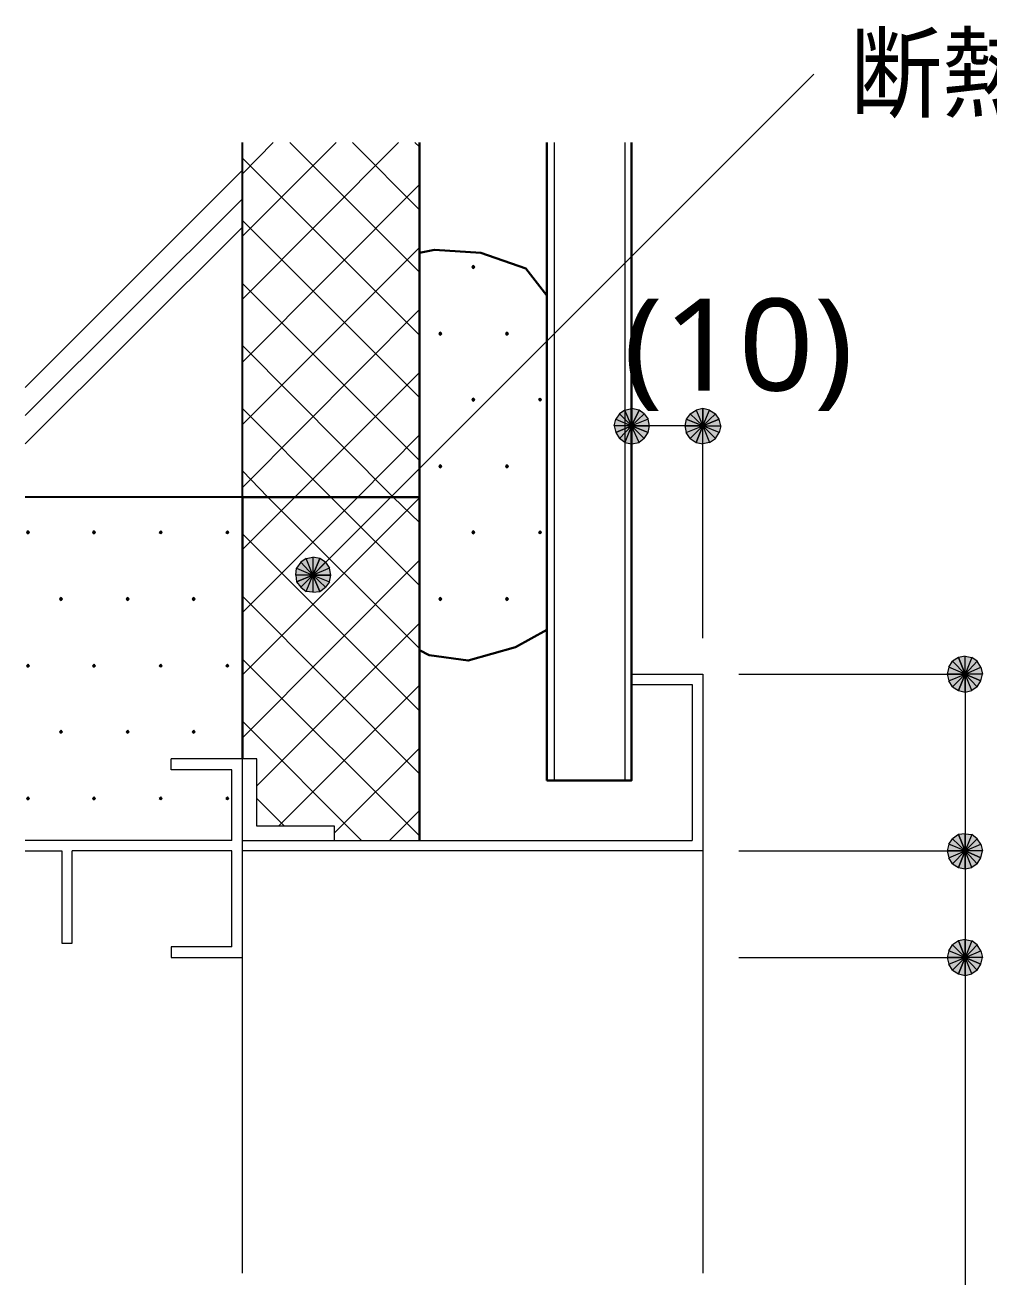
# Model space of a CAD drawing. Header units: millimetres. Extents: x 0 to 420, y 0 to 297.
# Drawn here: x 320.48 to 347.7, y 215.22 to 250.56 of the extents above; entities that cross this region are included whole.
import ezdxf
from ezdxf.enums import TextEntityAlignment as Align

# ---------------------------------------------------------------- set-up
doc = ezdxf.new("R2010")
doc.units = ezdxf.units.MM
doc.styles.add('kst32b', font='NotoSansJP-Variable.ttf')

msp = doc.modelspace()

# ---------------------------------------------------------------- hatches: boundary and pattern name
for points in [[(333.142, 243.776), (333.121, 243.755), (333.1, 243.734), (333.121, 243.713), (333.142, 243.692), (333.163, 243.713), (333.185, 243.734), (333.163, 243.755), (333.142, 243.776)], [(332.211, 241.893), (332.19, 241.871), (332.169, 241.85), (332.19, 241.829), (332.211, 241.808), (332.232, 241.829), (332.253, 241.85), (332.232, 241.871), (332.211, 241.893)], [(334.095, 241.893), (334.073, 241.871), (334.052, 241.85), (334.073, 241.829), (334.095, 241.808), (334.116, 241.829), (334.137, 241.85), (334.116, 241.871), (334.095, 241.893)], [(333.142, 240.03), (333.121, 240.009), (333.1, 239.988), (333.121, 239.966), (333.142, 239.945), (333.163, 239.966), (333.185, 239.988), (333.163, 240.009), (333.142, 240.03)], [(335.026, 240.03), (335.005, 240.009), (334.984, 239.988), (335.005, 239.966), (335.026, 239.945), (335.047, 239.966), (335.068, 239.988), (335.047, 240.009), (335.026, 240.03)], [(339.154, 239.437), (339.111, 239.247), (339.619, 239.247), (339.154, 239.437)], [(338.074, 239.056), (338.116, 239.247), (337.608, 239.247), (338.074, 239.056)], [(332.211, 238.146), (332.19, 238.125), (332.169, 238.104), (332.19, 238.083), (332.211, 238.062), (332.232, 238.083), (332.253, 238.104), (332.232, 238.125), (332.211, 238.146)], [(334.095, 238.146), (334.073, 238.125), (334.052, 238.104), (334.073, 238.083), (334.095, 238.062), (334.116, 238.083), (334.137, 238.104), (334.116, 238.125), (334.095, 238.146)], [(320.569, 236.283), (320.548, 236.262), (320.527, 236.241), (320.548, 236.22), (320.569, 236.199), (320.59, 236.22), (320.612, 236.241), (320.59, 236.262), (320.569, 236.283)], [(322.432, 236.283), (322.411, 236.262), (322.389, 236.241), (322.411, 236.22), (322.432, 236.199), (322.453, 236.22), (322.474, 236.241), (322.453, 236.262), (322.432, 236.283)], [(324.316, 236.283), (324.295, 236.262), (324.273, 236.241), (324.295, 236.22), (324.316, 236.199), (324.337, 236.22), (324.358, 236.241), (324.337, 236.262), (324.316, 236.283)], [(326.2, 236.283), (326.178, 236.262), (326.157, 236.241), (326.178, 236.22), (326.2, 236.199), (326.221, 236.22), (326.242, 236.241), (326.221, 236.262), (326.2, 236.283)], [(333.142, 236.283), (333.121, 236.262), (333.1, 236.241), (333.121, 236.22), (333.142, 236.199), (333.163, 236.22), (333.185, 236.241), (333.163, 236.262), (333.142, 236.283)], [(335.026, 236.283), (335.005, 236.262), (334.984, 236.241), (335.005, 236.22), (335.026, 236.199), (335.047, 236.22), (335.068, 236.241), (335.047, 236.262), (335.026, 236.283)], [(328.147, 234.844), (328.274, 234.696), (328.612, 235.035), (328.147, 234.844)], [(321.5, 234.4), (321.479, 234.379), (321.458, 234.357), (321.479, 234.336), (321.5, 234.315), (321.522, 234.336), (321.543, 234.357), (321.522, 234.379), (321.5, 234.4)], [(323.384, 234.4), (323.363, 234.379), (323.342, 234.357), (323.363, 234.336), (323.384, 234.315), (323.405, 234.336), (323.427, 234.357), (323.405, 234.379), (323.384, 234.4)], [(325.247, 234.4), (325.226, 234.379), (325.205, 234.357), (325.226, 234.336), (325.247, 234.315), (325.268, 234.336), (325.289, 234.357), (325.268, 234.379), (325.247, 234.4)], [(332.211, 234.4), (332.19, 234.379), (332.169, 234.357), (332.19, 234.336), (332.211, 234.315), (332.232, 234.336), (332.253, 234.357), (332.232, 234.379), (332.211, 234.4)], [(334.095, 234.4), (334.073, 234.379), (334.052, 234.357), (334.073, 234.336), (334.095, 234.315), (334.116, 234.336), (334.137, 234.357), (334.116, 234.379), (334.095, 234.4)], [(320.569, 232.516), (320.548, 232.495), (320.527, 232.473), (320.548, 232.452), (320.569, 232.431), (320.59, 232.452), (320.612, 232.473), (320.59, 232.495), (320.569, 232.516)], [(322.432, 232.516), (322.411, 232.495), (322.389, 232.473), (322.411, 232.452), (322.432, 232.431), (322.453, 232.452), (322.474, 232.473), (322.453, 232.495), (322.432, 232.516)], [(324.316, 232.516), (324.295, 232.495), (324.273, 232.473), (324.295, 232.452), (324.316, 232.431), (324.337, 232.452), (324.358, 232.473), (324.337, 232.495), (324.316, 232.516)], [(326.2, 232.516), (326.178, 232.495), (326.157, 232.473), (326.178, 232.452), (326.2, 232.431), (326.221, 232.452), (326.242, 232.473), (326.221, 232.495), (326.2, 232.516)], [(346.837, 231.775), (347.028, 231.733), (347.028, 232.241), (346.837, 231.775)], [(321.5, 230.653), (321.479, 230.632), (321.458, 230.611), (321.479, 230.59), (321.5, 230.568), (321.522, 230.59), (321.543, 230.611), (321.522, 230.632), (321.5, 230.653)], [(323.384, 230.653), (323.363, 230.632), (323.342, 230.611), (323.363, 230.59), (323.384, 230.568), (323.405, 230.59), (323.427, 230.611), (323.405, 230.632), (323.384, 230.653)], [(325.247, 230.653), (325.226, 230.632), (325.205, 230.611), (325.226, 230.59), (325.247, 230.568), (325.268, 230.59), (325.289, 230.611), (325.268, 230.632), (325.247, 230.653)], [(320.569, 228.769), (320.548, 228.748), (320.527, 228.727), (320.548, 228.706), (320.569, 228.685), (320.59, 228.706), (320.612, 228.727), (320.59, 228.748), (320.569, 228.769)], [(322.432, 228.769), (322.411, 228.748), (322.389, 228.727), (322.411, 228.706), (322.432, 228.685), (322.453, 228.706), (322.474, 228.727), (322.453, 228.748), (322.432, 228.769)], [(324.316, 228.769), (324.295, 228.748), (324.273, 228.727), (324.295, 228.706), (324.316, 228.685), (324.337, 228.706), (324.358, 228.727), (324.337, 228.748), (324.316, 228.769)], [(326.2, 228.769), (326.178, 228.748), (326.157, 228.727), (326.178, 228.706), (326.2, 228.685), (326.221, 228.706), (326.242, 228.727), (326.221, 228.748), (326.2, 228.769)], [(346.837, 226.78), (347.028, 226.737), (347.028, 227.245), (346.837, 226.78)], [(346.837, 223.774), (347.028, 223.732), (347.028, 224.24), (346.837, 223.774)]]:
    msp.add_hatch(color=7).paths.add_polyline_path(points)
h = msp.add_hatch(color=7)
h.paths.add_polyline_path([(337.82, 239.691), (337.608, 239.734), (337.608, 239.247), (337.82, 239.691)])
h.paths.add_polyline_path([(337.608, 239.734), (337.608, 239.247), (337.418, 239.691), (337.608, 239.734)])
h.paths.add_polyline_path([(337.608, 239.247), (337.418, 239.691), (337.27, 239.586), (337.608, 239.247)])
h = msp.add_hatch(color=7)
h.paths.add_polyline_path([(338.116, 239.247), (338.074, 239.437), (337.608, 239.247), (338.116, 239.247)])
h.paths.add_polyline_path([(338.074, 239.437), (337.608, 239.247), (337.968, 239.586), (338.074, 239.437)])
h.paths.add_polyline_path([(337.608, 239.247), (337.968, 239.586), (337.82, 239.691), (337.608, 239.247)])
h = msp.add_hatch(color=7)
h.paths.add_polyline_path([(339.619, 239.734), (339.429, 239.691), (339.619, 239.247), (339.619, 239.734)])
h.paths.add_polyline_path([(339.429, 239.691), (339.619, 239.247), (339.259, 239.586), (339.429, 239.691)])
h.paths.add_polyline_path([(339.619, 239.247), (339.259, 239.586), (339.154, 239.437), (339.619, 239.247)])
h = msp.add_hatch(color=7)
h.paths.add_polyline_path([(340.085, 239.437), (339.979, 239.586), (339.619, 239.247), (340.085, 239.437)])
h.paths.add_polyline_path([(339.979, 239.586), (339.619, 239.247), (339.81, 239.691), (339.979, 239.586)])
h.paths.add_polyline_path([(339.619, 239.247), (339.81, 239.691), (339.619, 239.734), (339.619, 239.247)])
h = msp.add_hatch(color=7)
h.paths.add_polyline_path([(337.27, 239.586), (337.164, 239.437), (337.608, 239.247), (337.27, 239.586)])
h.paths.add_polyline_path([(337.164, 239.437), (337.608, 239.247), (337.121, 239.247), (337.164, 239.437)])
h.paths.add_polyline_path([(337.608, 239.247), (337.121, 239.247), (337.164, 239.056), (337.608, 239.247)])
h = msp.add_hatch(color=7)
h.paths.add_polyline_path([(339.979, 238.887), (340.085, 239.056), (339.619, 239.247), (339.979, 238.887)])
h.paths.add_polyline_path([(340.085, 239.056), (339.619, 239.247), (340.127, 239.247), (340.085, 239.056)])
h.paths.add_polyline_path([(339.619, 239.247), (340.127, 239.247), (340.085, 239.437), (339.619, 239.247)])
h = msp.add_hatch(color=7)
h.paths.add_polyline_path([(337.164, 239.056), (337.27, 238.887), (337.608, 239.247), (337.164, 239.056)])
h.paths.add_polyline_path([(337.27, 238.887), (337.608, 239.247), (337.418, 238.781), (337.27, 238.887)])
h.paths.add_polyline_path([(337.608, 239.247), (337.418, 238.781), (337.608, 238.739), (337.608, 239.247)])
h = msp.add_hatch(color=7)
h.paths.add_polyline_path([(337.608, 238.739), (337.82, 238.781), (337.608, 239.247), (337.608, 238.739)])
h.paths.add_polyline_path([(337.82, 238.781), (337.608, 239.247), (337.968, 238.887), (337.82, 238.781)])
h.paths.add_polyline_path([(337.608, 239.247), (337.968, 238.887), (338.074, 239.056), (337.608, 239.247)])
h = msp.add_hatch(color=7)
h.paths.add_polyline_path([(339.111, 239.247), (339.154, 239.056), (339.619, 239.247), (339.111, 239.247)])
h.paths.add_polyline_path([(339.154, 239.056), (339.619, 239.247), (339.259, 238.887), (339.154, 239.056)])
h.paths.add_polyline_path([(339.619, 239.247), (339.259, 238.887), (339.429, 238.781), (339.619, 239.247)])
h = msp.add_hatch(color=7)
h.paths.add_polyline_path([(339.429, 238.781), (339.619, 238.739), (339.619, 239.247), (339.429, 238.781)])
h.paths.add_polyline_path([(339.619, 238.739), (339.619, 239.247), (339.81, 238.781), (339.619, 238.739)])
h.paths.add_polyline_path([(339.619, 239.247), (339.81, 238.781), (339.979, 238.887), (339.619, 239.247)])
h = msp.add_hatch(color=7)
h.paths.add_polyline_path([(328.803, 235.5), (328.612, 235.543), (328.612, 235.035), (328.803, 235.5)])
h.paths.add_polyline_path([(328.612, 235.543), (328.612, 235.035), (328.422, 235.5), (328.612, 235.543)])
h.paths.add_polyline_path([(328.612, 235.035), (328.422, 235.5), (328.274, 235.395), (328.612, 235.035)])
h = msp.add_hatch(color=7)
h.paths.add_polyline_path([(329.121, 235.035), (329.078, 235.225), (328.612, 235.035), (329.121, 235.035)])
h.paths.add_polyline_path([(329.078, 235.225), (328.612, 235.035), (328.972, 235.395), (329.078, 235.225)])
h.paths.add_polyline_path([(328.612, 235.035), (328.972, 235.395), (328.803, 235.5), (328.612, 235.035)])
h = msp.add_hatch(color=7)
h.paths.add_polyline_path([(328.274, 235.395), (328.147, 235.225), (328.612, 235.035), (328.274, 235.395)])
h.paths.add_polyline_path([(328.147, 235.225), (328.612, 235.035), (328.126, 235.035), (328.147, 235.225)])
h.paths.add_polyline_path([(328.612, 235.035), (328.126, 235.035), (328.147, 234.844), (328.612, 235.035)])
h = msp.add_hatch(color=7)
h.paths.add_polyline_path([(328.274, 234.696), (328.422, 234.569), (328.612, 235.035), (328.274, 234.696)])
h.paths.add_polyline_path([(328.422, 234.569), (328.612, 235.035), (328.612, 234.548), (328.422, 234.569)])
h.paths.add_polyline_path([(328.612, 235.035), (328.612, 234.548), (328.803, 234.569), (328.612, 235.035)])
h = msp.add_hatch(color=7)
h.paths.add_polyline_path([(328.803, 234.569), (328.972, 234.696), (328.612, 235.035), (328.803, 234.569)])
h.paths.add_polyline_path([(328.972, 234.696), (328.612, 235.035), (329.078, 234.844), (328.972, 234.696)])
h.paths.add_polyline_path([(328.612, 235.035), (329.078, 234.844), (329.121, 235.035), (328.612, 235.035)])
h = msp.add_hatch(color=7)
h.paths.add_polyline_path([(346.837, 232.706), (346.668, 232.6), (347.028, 232.241), (346.837, 232.706)])
h.paths.add_polyline_path([(346.668, 232.6), (347.028, 232.241), (346.562, 232.431), (346.668, 232.6)])
h.paths.add_polyline_path([(347.028, 232.241), (346.562, 232.431), (346.52, 232.241), (347.028, 232.241)])
h = msp.add_hatch(color=7)
h.paths.add_polyline_path([(347.366, 232.6), (347.218, 232.706), (347.028, 232.241), (347.366, 232.6)])
h.paths.add_polyline_path([(347.218, 232.706), (347.028, 232.241), (347.028, 232.749), (347.218, 232.706)])
h.paths.add_polyline_path([(347.028, 232.241), (347.028, 232.749), (346.837, 232.706), (347.028, 232.241)])
h = msp.add_hatch(color=7)
h.paths.add_polyline_path([(347.472, 232.05), (347.514, 232.241), (347.028, 232.241), (347.472, 232.05)])
h.paths.add_polyline_path([(347.514, 232.241), (347.028, 232.241), (347.472, 232.431), (347.514, 232.241)])
h.paths.add_polyline_path([(347.028, 232.241), (347.472, 232.431), (347.366, 232.6), (347.028, 232.241)])
h = msp.add_hatch(color=7)
h.paths.add_polyline_path([(346.52, 232.241), (346.562, 232.05), (347.028, 232.241), (346.52, 232.241)])
h.paths.add_polyline_path([(346.562, 232.05), (347.028, 232.241), (346.668, 231.881), (346.562, 232.05)])
h.paths.add_polyline_path([(347.028, 232.241), (346.668, 231.881), (346.837, 231.775), (347.028, 232.241)])
h = msp.add_hatch(color=7)
h.paths.add_polyline_path([(347.028, 231.733), (347.218, 231.775), (347.028, 232.241), (347.028, 231.733)])
h.paths.add_polyline_path([(347.218, 231.775), (347.028, 232.241), (347.366, 231.881), (347.218, 231.775)])
h.paths.add_polyline_path([(347.028, 232.241), (347.366, 231.881), (347.472, 232.05), (347.028, 232.241)])
h = msp.add_hatch(color=7)
h.paths.add_polyline_path([(346.837, 227.711), (346.668, 227.584), (347.028, 227.245), (346.837, 227.711)])
h.paths.add_polyline_path([(346.668, 227.584), (347.028, 227.245), (346.562, 227.436), (346.668, 227.584)])
h.paths.add_polyline_path([(347.028, 227.245), (346.562, 227.436), (346.52, 227.245), (347.028, 227.245)])
h = msp.add_hatch(color=7)
h.paths.add_polyline_path([(347.366, 227.584), (347.218, 227.711), (347.028, 227.245), (347.366, 227.584)])
h.paths.add_polyline_path([(347.218, 227.711), (347.028, 227.245), (347.028, 227.732), (347.218, 227.711)])
h.paths.add_polyline_path([(347.028, 227.245), (347.028, 227.732), (346.837, 227.711), (347.028, 227.245)])
h = msp.add_hatch(color=7)
h.paths.add_polyline_path([(347.472, 227.055), (347.514, 227.245), (347.028, 227.245), (347.472, 227.055)])
h.paths.add_polyline_path([(347.514, 227.245), (347.028, 227.245), (347.472, 227.436), (347.514, 227.245)])
h.paths.add_polyline_path([(347.028, 227.245), (347.472, 227.436), (347.366, 227.584), (347.028, 227.245)])
h = msp.add_hatch(color=7)
h.paths.add_polyline_path([(346.52, 227.245), (346.562, 227.055), (347.028, 227.245), (346.52, 227.245)])
h.paths.add_polyline_path([(346.562, 227.055), (347.028, 227.245), (346.668, 226.886), (346.562, 227.055)])
h.paths.add_polyline_path([(347.028, 227.245), (346.668, 226.886), (346.837, 226.78), (347.028, 227.245)])
h = msp.add_hatch(color=7)
h.paths.add_polyline_path([(347.028, 226.737), (347.218, 226.78), (347.028, 227.245), (347.028, 226.737)])
h.paths.add_polyline_path([(347.218, 226.78), (347.028, 227.245), (347.366, 226.886), (347.218, 226.78)])
h.paths.add_polyline_path([(347.028, 227.245), (347.366, 226.886), (347.472, 227.055), (347.028, 227.245)])
h = msp.add_hatch(color=7)
h.paths.add_polyline_path([(346.837, 224.705), (346.668, 224.599), (347.028, 224.24), (346.837, 224.705)])
h.paths.add_polyline_path([(346.668, 224.599), (347.028, 224.24), (346.562, 224.43), (346.668, 224.599)])
h.paths.add_polyline_path([(347.028, 224.24), (346.562, 224.43), (346.52, 224.24), (347.028, 224.24)])
h = msp.add_hatch(color=7)
h.paths.add_polyline_path([(347.366, 224.599), (347.218, 224.705), (347.028, 224.24), (347.366, 224.599)])
h.paths.add_polyline_path([(347.218, 224.705), (347.028, 224.24), (347.028, 224.748), (347.218, 224.705)])
h.paths.add_polyline_path([(347.028, 224.24), (347.028, 224.748), (346.837, 224.705), (347.028, 224.24)])
h = msp.add_hatch(color=7)
h.paths.add_polyline_path([(347.472, 224.049), (347.514, 224.24), (347.028, 224.24), (347.472, 224.049)])
h.paths.add_polyline_path([(347.514, 224.24), (347.028, 224.24), (347.472, 224.43), (347.514, 224.24)])
h.paths.add_polyline_path([(347.028, 224.24), (347.472, 224.43), (347.366, 224.599), (347.028, 224.24)])
h = msp.add_hatch(color=7)
h.paths.add_polyline_path([(346.52, 224.24), (346.562, 224.049), (347.028, 224.24), (346.52, 224.24)])
h.paths.add_polyline_path([(346.562, 224.049), (347.028, 224.24), (346.668, 223.88), (346.562, 224.049)])
h.paths.add_polyline_path([(347.028, 224.24), (346.668, 223.88), (346.837, 223.774), (347.028, 224.24)])
h = msp.add_hatch(color=7)
h.paths.add_polyline_path([(347.028, 223.732), (347.218, 223.774), (347.028, 224.24), (347.028, 223.732)])
h.paths.add_polyline_path([(347.218, 223.774), (347.028, 224.24), (347.366, 223.88), (347.218, 223.774)])
h.paths.add_polyline_path([(347.028, 224.24), (347.366, 223.88), (347.472, 224.049), (347.028, 224.24)])

# ---------------------------------------------------------------- linework, layer by layer
at = {"lineweight": 13}
for points in [[(328.612, 235.035), (342.752, 249.174)], [(326.623, 246.359), (327.491, 247.248)], [(326.623, 244.602), (329.269, 247.248)], [(326.623, 242.824), (331.026, 247.248)], [(331.618, 243.586), (327.956, 247.248)], [(331.618, 245.343), (329.734, 247.248)], [(331.618, 247.121), (331.491, 247.248)], [(335.428, 247.248), (335.428, 229.235)], [(337.418, 247.248), (337.418, 229.235)], [(331.618, 241.808), (326.623, 246.803)], [(320.484, 240.326), (326.623, 246.465)], [(326.623, 241.046), (331.618, 246.062)], [(320.484, 239.543), (326.623, 245.66)], [(331.618, 240.051), (326.623, 245.046)], [(320.484, 238.739), (326.623, 244.856)], [(326.623, 239.289), (331.618, 244.284)], [(331.618, 238.273), (326.623, 243.268)], [(326.623, 237.511), (331.618, 242.528)], [(331.618, 236.516), (330.877, 237.236), (326.623, 241.512)], [(326.623, 235.754), (328.104, 237.236), (331.618, 240.75)], [(331.618, 234.738), (329.121, 237.236), (326.623, 239.734)], [(326.623, 233.976), (329.882, 237.236), (331.618, 238.993)], [(339.619, 239.247), (337.608, 239.247)], [(337.608, 239.226), (337.608, 239.204)], [(339.619, 233.257), (339.619, 239.268)], [(331.618, 232.96), (327.343, 237.236), (326.623, 237.977)], [(326.623, 232.22), (331.618, 237.215)], [(331.618, 231.204), (326.623, 236.199)], [(326.623, 230.441), (331.618, 235.458)], [(331.618, 229.425), (326.623, 234.442)], [(327.025, 229.087), (331.618, 233.68)], [(331.618, 227.669), (326.623, 232.664)], [(337.608, 232.241), (339.619, 232.241)], [(339.619, 232.241), (339.619, 227.245)], [(340.635, 232.241), (347.028, 232.241)], [(347.028, 232.241), (347.028, 227.245), (347.028, 224.24), (347.028, 200.237), (347.028, 195.241)], [(327.639, 227.944), (331.618, 231.923)], [(337.608, 231.944), (339.323, 231.944), (339.323, 227.542)], [(329.988, 227.542), (326.623, 230.907)], [(329.226, 227.753), (331.618, 230.145)], [(327.025, 229.849), (324.612, 229.849)], [(324.612, 229.531), (324.612, 229.849)], [(326.623, 224.24), (326.623, 229.849)], [(329.226, 227.542), (329.226, 227.944), (327.025, 227.944), (327.025, 229.849)], [(326.327, 227.542), (326.327, 229.531), (324.612, 229.531)], [(327.808, 227.944), (327.025, 228.727)], [(330.771, 227.542), (331.618, 228.388)], [(326.327, 227.542), (320.484, 227.542)], [(326.623, 227.542), (339.323, 227.542)], [(320.484, 227.245), (321.522, 227.245), (321.522, 224.642), (321.818, 224.642), (321.818, 227.245)], [(326.327, 224.536), (326.327, 227.245), (321.818, 227.245)], [(339.619, 227.245), (326.623, 227.245)], [(339.619, 227.245), (339.619, 215.329)], [(340.635, 227.245), (347.028, 227.245)], [(326.327, 224.536), (324.612, 224.536), (324.612, 224.24), (326.623, 224.24)], [(326.623, 215.329), (326.623, 224.24)], [(340.635, 224.24), (347.028, 224.24)]]:
    msp.add_lwpolyline(points, dxfattribs=at)
at = {"lineweight": 25}
for points in [[(326.623, 237.236), (326.623, 247.248)], [(326.623, 237.236), (320.484, 237.236)]]:
    msp.add_lwpolyline(points, dxfattribs=at)
at = {"lineweight": 30}
for points in [[(331.618, 227.542), (331.618, 247.248)], [(335.216, 247.248), (335.216, 229.235)], [(337.608, 247.248), (337.608, 229.235), (335.216, 229.235)], [(335.216, 242.93), (334.624, 243.692), (333.354, 244.136), (332.041, 244.221), (331.618, 244.136)], [(326.623, 229.849), (326.623, 237.236)], [(331.618, 237.236), (326.623, 237.236)], [(335.216, 233.489), (334.328, 233.003), (332.994, 232.622), (331.893, 232.77), (331.618, 232.918)]]:
    msp.add_lwpolyline(points, dxfattribs=at)
at = {"lineweight": 0}
for points in [[(333.142, 243.776), (333.121, 243.755), (333.1, 243.734), (333.121, 243.713), (333.142, 243.692), (333.163, 243.713), (333.185, 243.734), (333.163, 243.755)], [(332.211, 241.893), (332.19, 241.871), (332.169, 241.85), (332.19, 241.829), (332.211, 241.808), (332.232, 241.829), (332.253, 241.85), (332.232, 241.871)], [(334.095, 241.893), (334.073, 241.871), (334.052, 241.85), (334.073, 241.829), (334.095, 241.808), (334.116, 241.829), (334.137, 241.85), (334.116, 241.871)], [(333.142, 240.03), (333.121, 240.009), (333.1, 239.988), (333.121, 239.966), (333.142, 239.945), (333.163, 239.966), (333.185, 239.988), (333.163, 240.009)], [(335.026, 240.03), (335.005, 240.009), (334.984, 239.988), (335.005, 239.966), (335.026, 239.945), (335.047, 239.966), (335.068, 239.988), (335.047, 240.009)], [(337.608, 239.247), (337.418, 239.691), (337.27, 239.586)], [(337.608, 239.734), (337.608, 239.247), (337.418, 239.691)], [(337.82, 239.691), (337.608, 239.734), (337.608, 239.247)], [(337.608, 239.247), (337.968, 239.586), (337.82, 239.691)], [(339.429, 239.691), (339.619, 239.247), (339.259, 239.586)], [(339.619, 239.734), (339.429, 239.691), (339.619, 239.247)], [(339.619, 239.247), (339.81, 239.691), (339.619, 239.734)], [(339.979, 239.586), (339.619, 239.247), (339.81, 239.691)], [(337.164, 239.437), (337.608, 239.247), (337.121, 239.247)], [(337.27, 239.586), (337.164, 239.437), (337.608, 239.247)], [(338.074, 239.437), (337.608, 239.247), (337.968, 239.586)], [(338.116, 239.247), (338.074, 239.437), (337.608, 239.247)], [(339.154, 239.437), (339.111, 239.247), (339.619, 239.247)], [(339.619, 239.247), (339.259, 239.586), (339.154, 239.437)], [(340.085, 239.437), (339.979, 239.586), (339.619, 239.247)], [(339.619, 239.247), (340.127, 239.247), (340.085, 239.437)], [(337.608, 239.247), (337.121, 239.247), (337.164, 239.056)], [(337.164, 239.056), (337.27, 238.887), (337.608, 239.247)], [(337.27, 238.887), (337.608, 239.247), (337.418, 238.781)], [(337.608, 239.247), (337.418, 238.781), (337.608, 238.739)], [(337.608, 238.739), (337.82, 238.781), (337.608, 239.247)], [(337.82, 238.781), (337.608, 239.247), (337.968, 238.887)], [(337.608, 239.247), (337.968, 238.887), (338.074, 239.056)], [(338.074, 239.056), (338.116, 239.247), (337.608, 239.247)], [(339.111, 239.247), (339.154, 239.056), (339.619, 239.247)], [(339.154, 239.056), (339.619, 239.247), (339.259, 238.887)], [(339.619, 239.247), (339.259, 238.887), (339.429, 238.781)], [(339.429, 238.781), (339.619, 238.739), (339.619, 239.247)], [(339.619, 238.739), (339.619, 239.247), (339.81, 238.781)], [(339.619, 239.247), (339.81, 238.781), (339.979, 238.887)], [(339.979, 238.887), (340.085, 239.056), (339.619, 239.247)], [(340.085, 239.056), (339.619, 239.247), (340.127, 239.247)], [(332.211, 238.146), (332.19, 238.125), (332.169, 238.104), (332.19, 238.083), (332.211, 238.062), (332.232, 238.083), (332.253, 238.104), (332.232, 238.125)], [(334.095, 238.146), (334.073, 238.125), (334.052, 238.104), (334.073, 238.083), (334.095, 238.062), (334.116, 238.083), (334.137, 238.104), (334.116, 238.125)], [(320.569, 236.283), (320.548, 236.262), (320.527, 236.241), (320.548, 236.22), (320.569, 236.199), (320.59, 236.22), (320.612, 236.241), (320.59, 236.262)], [(322.432, 236.283), (322.411, 236.262), (322.389, 236.241), (322.411, 236.22), (322.432, 236.199), (322.453, 236.22), (322.474, 236.241), (322.453, 236.262)], [(324.316, 236.283), (324.295, 236.262), (324.273, 236.241), (324.295, 236.22), (324.316, 236.199), (324.337, 236.22), (324.358, 236.241), (324.337, 236.262)], [(326.2, 236.283), (326.178, 236.262), (326.157, 236.241), (326.178, 236.22), (326.2, 236.199), (326.221, 236.22), (326.242, 236.241), (326.221, 236.262)], [(333.142, 236.283), (333.121, 236.262), (333.1, 236.241), (333.121, 236.22), (333.142, 236.199), (333.163, 236.22), (333.185, 236.241), (333.163, 236.262)], [(335.026, 236.283), (335.005, 236.262), (334.984, 236.241), (335.005, 236.22), (335.026, 236.199), (335.047, 236.22), (335.068, 236.241), (335.047, 236.262)], [(328.612, 235.035), (328.422, 235.5), (328.274, 235.395)], [(328.612, 235.543), (328.612, 235.035), (328.422, 235.5)], [(328.803, 235.5), (328.612, 235.543), (328.612, 235.035)], [(328.612, 235.035), (328.972, 235.395), (328.803, 235.5)], [(328.147, 235.225), (328.612, 235.035), (328.126, 235.035)], [(328.274, 235.395), (328.147, 235.225), (328.612, 235.035)], [(329.078, 235.225), (328.612, 235.035), (328.972, 235.395)], [(329.121, 235.035), (329.078, 235.225), (328.612, 235.035)], [(328.612, 235.035), (328.126, 235.035), (328.147, 234.844)], [(328.147, 234.844), (328.274, 234.696), (328.612, 235.035)], [(328.274, 234.696), (328.422, 234.569), (328.612, 235.035)], [(328.422, 234.569), (328.612, 235.035), (328.612, 234.548)], [(328.612, 235.035), (328.612, 234.548), (328.803, 234.569)], [(328.803, 234.569), (328.972, 234.696), (328.612, 235.035)], [(328.972, 234.696), (328.612, 235.035), (329.078, 234.844)], [(328.612, 235.035), (329.078, 234.844), (329.121, 235.035)], [(321.5, 234.4), (321.479, 234.379), (321.458, 234.357), (321.479, 234.336), (321.5, 234.315), (321.522, 234.336), (321.543, 234.357), (321.522, 234.379)], [(323.384, 234.4), (323.363, 234.379), (323.342, 234.357), (323.363, 234.336), (323.384, 234.315), (323.405, 234.336), (323.427, 234.357), (323.405, 234.379)], [(325.247, 234.4), (325.226, 234.379), (325.205, 234.357), (325.226, 234.336), (325.247, 234.315), (325.268, 234.336), (325.289, 234.357), (325.268, 234.379)], [(332.211, 234.4), (332.19, 234.379), (332.169, 234.357), (332.19, 234.336), (332.211, 234.315), (332.232, 234.336), (332.253, 234.357), (332.232, 234.379)], [(334.095, 234.4), (334.073, 234.379), (334.052, 234.357), (334.073, 234.336), (334.095, 234.315), (334.116, 234.336), (334.137, 234.357), (334.116, 234.379)], [(346.668, 232.6), (347.028, 232.241), (346.562, 232.431)], [(346.837, 232.706), (346.668, 232.6), (347.028, 232.241)], [(347.028, 232.241), (347.028, 232.749), (346.837, 232.706)], [(347.218, 232.706), (347.028, 232.241), (347.028, 232.749)], [(347.366, 232.6), (347.218, 232.706), (347.028, 232.241)], [(347.028, 232.241), (347.472, 232.431), (347.366, 232.6)], [(320.569, 232.516), (320.548, 232.495), (320.527, 232.473), (320.548, 232.452), (320.569, 232.431), (320.59, 232.452), (320.612, 232.473), (320.59, 232.495)], [(322.432, 232.516), (322.411, 232.495), (322.389, 232.473), (322.411, 232.452), (322.432, 232.431), (322.453, 232.452), (322.474, 232.473), (322.453, 232.495)], [(324.316, 232.516), (324.295, 232.495), (324.273, 232.473), (324.295, 232.452), (324.316, 232.431), (324.337, 232.452), (324.358, 232.473), (324.337, 232.495)], [(326.2, 232.516), (326.178, 232.495), (326.157, 232.473), (326.178, 232.452), (326.2, 232.431), (326.221, 232.452), (326.242, 232.473), (326.221, 232.495)], [(347.028, 232.241), (346.562, 232.431), (346.52, 232.241)], [(346.52, 232.241), (346.562, 232.05), (347.028, 232.241)], [(346.562, 232.05), (347.028, 232.241), (346.668, 231.881)], [(347.028, 232.241), (346.668, 231.881), (346.837, 231.775)], [(346.837, 231.775), (347.028, 231.733), (347.028, 232.241)], [(347.514, 232.241), (347.028, 232.241), (347.472, 232.431)], [(347.028, 231.733), (347.218, 231.775), (347.028, 232.241)], [(347.218, 231.775), (347.028, 232.241), (347.366, 231.881)], [(347.028, 232.241), (347.366, 231.881), (347.472, 232.05)], [(347.472, 232.05), (347.514, 232.241), (347.028, 232.241)], [(321.5, 230.653), (321.479, 230.632), (321.458, 230.611), (321.479, 230.59), (321.5, 230.568), (321.522, 230.59), (321.543, 230.611), (321.522, 230.632)], [(323.384, 230.653), (323.363, 230.632), (323.342, 230.611), (323.363, 230.59), (323.384, 230.568), (323.405, 230.59), (323.427, 230.611), (323.405, 230.632)], [(325.247, 230.653), (325.226, 230.632), (325.205, 230.611), (325.226, 230.59), (325.247, 230.568), (325.268, 230.59), (325.289, 230.611), (325.268, 230.632)], [(320.569, 228.769), (320.548, 228.748), (320.527, 228.727), (320.548, 228.706), (320.569, 228.685), (320.59, 228.706), (320.612, 228.727), (320.59, 228.748)], [(322.432, 228.769), (322.411, 228.748), (322.389, 228.727), (322.411, 228.706), (322.432, 228.685), (322.453, 228.706), (322.474, 228.727), (322.453, 228.748)], [(324.316, 228.769), (324.295, 228.748), (324.273, 228.727), (324.295, 228.706), (324.316, 228.685), (324.337, 228.706), (324.358, 228.727), (324.337, 228.748)], [(326.2, 228.769), (326.178, 228.748), (326.157, 228.727), (326.178, 228.706), (326.2, 228.685), (326.221, 228.706), (326.242, 228.727), (326.221, 228.748)], [(346.837, 227.711), (346.668, 227.584), (347.028, 227.245)], [(347.028, 227.245), (347.028, 227.732), (346.837, 227.711)], [(347.218, 227.711), (347.028, 227.245), (347.028, 227.732)], [(347.366, 227.584), (347.218, 227.711), (347.028, 227.245)], [(347.028, 227.245), (346.562, 227.436), (346.52, 227.245)], [(346.668, 227.584), (347.028, 227.245), (346.562, 227.436)], [(347.028, 227.245), (347.472, 227.436), (347.366, 227.584)], [(347.514, 227.245), (347.028, 227.245), (347.472, 227.436)], [(346.52, 227.245), (346.562, 227.055), (347.028, 227.245)], [(346.562, 227.055), (347.028, 227.245), (346.668, 226.886)], [(347.028, 227.245), (346.668, 226.886), (346.837, 226.78)], [(346.837, 226.78), (347.028, 226.737), (347.028, 227.245)], [(347.028, 226.737), (347.218, 226.78), (347.028, 227.245)], [(347.218, 226.78), (347.028, 227.245), (347.366, 226.886)], [(347.028, 227.245), (347.366, 226.886), (347.472, 227.055)], [(347.472, 227.055), (347.514, 227.245), (347.028, 227.245)], [(346.668, 224.599), (347.028, 224.24), (346.562, 224.43)], [(346.837, 224.705), (346.668, 224.599), (347.028, 224.24)], [(347.028, 224.24), (347.028, 224.748), (346.837, 224.705)], [(347.218, 224.705), (347.028, 224.24), (347.028, 224.748)], [(347.366, 224.599), (347.218, 224.705), (347.028, 224.24)], [(347.028, 224.24), (347.472, 224.43), (347.366, 224.599)], [(347.028, 224.24), (346.562, 224.43), (346.52, 224.24)], [(346.52, 224.24), (346.562, 224.049), (347.028, 224.24)], [(346.562, 224.049), (347.028, 224.24), (346.668, 223.88)], [(347.028, 224.24), (346.668, 223.88), (346.837, 223.774)], [(346.837, 223.774), (347.028, 223.732), (347.028, 224.24)], [(347.514, 224.24), (347.028, 224.24), (347.472, 224.43)], [(347.028, 223.732), (347.218, 223.774), (347.028, 224.24)], [(347.218, 223.774), (347.028, 224.24), (347.366, 223.88)], [(347.028, 224.24), (347.366, 223.88), (347.472, 224.049)], [(347.472, 224.049), (347.514, 224.24), (347.028, 224.24)]]:
    msp.add_lwpolyline(points, close=True, dxfattribs=at)

# ---------------------------------------------------------------- texts
at = {"style": 'kst32b'}
for s, height, p, p2 in [('断熱補修材', 2.0791, (343.768, 248.179), (356.762, 248.179)), ('(10)', 2.5989, (337.376, 240.242), (343.873, 240.242))]:
    msp.add_text(s, height=height, dxfattribs=at).set_placement(p, p2, align=Align.FIT)

doc.saveas('drawing.dxf')
